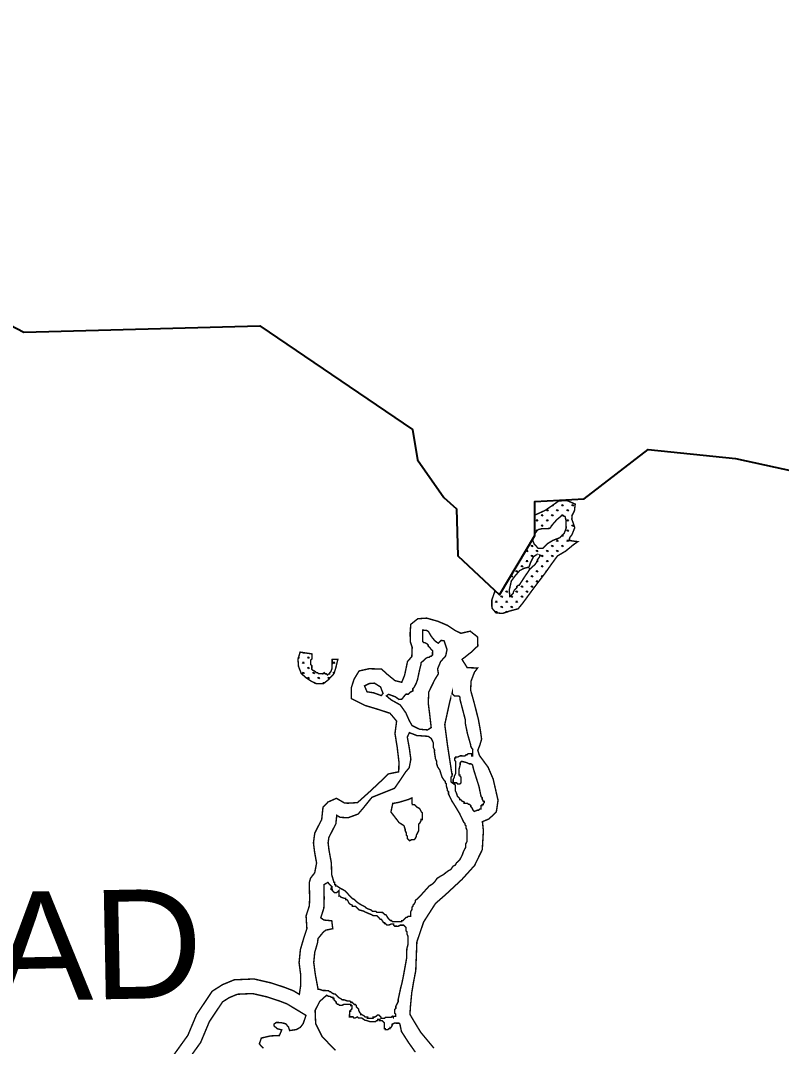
# Model space of a CAD drawing. Header units: metres. Extents: x 266585 to 279238, y 2117616 to 2127268.
# Drawn here: x 270221 to 272911, y 2122351 to 2125976 of the extents above; entities that cross this region are included whole.
import ezdxf

# ---------------------------------------------------------------- set-up
doc = ezdxf.new("R2010")
doc.units = ezdxf.units.M
for name, color, linetype in [('MANGROOVE BUFFER ZONE', 120, 'Continuous'), ('MANGROOVES BUFFER ZONE', 120, 'Continuous'), ('village', 3, 'Continuous'), ('VILLAGE NAME', 250, 'Continuous')]:
    doc.layers.add(name, color=color, linetype=linetype)

msp = doc.modelspace()

# ---------------------------------------------------------------- hatches: boundary and pattern name
at = {"layer": 'MANGROOVES BUFFER ZONE'}
h = msp.add_hatch(dxfattribs=at)
h.set_pattern_fill('GRASS', color=256)
h.paths.add_polyline_path([(272119.6, 2124084.4), (272147.8, 2124100.9), (272176, 2124123.9), (272191.1, 2124134.7), (272161.9, 2124138.6), (272162.1, 2124147.9), (272170.8, 2124159.8), (272180.5, 2124184.2), (272176, 2124197.9), (272170, 2124214.3), (272171.4, 2124227.9), (272179.4, 2124243.7), (272182.1, 2124267.4), (272154.3, 2124279.5), (272124.6, 2124278.9), (272100.1, 2124261.8), (272076.2, 2124245.4), (272039.2, 2124228.4), (272039.2, 2124160.6), (272041.1, 2124165.7), (272051, 2124177.3), (272064.7, 2124180.6), (272075.6, 2124180.4), (272092, 2124181.4), (272102.7, 2124196), (272117, 2124212.2), (272135.1, 2124227.5), (272146.4, 2124223.4), (272149.7, 2124208.6), (272150.1, 2124182.5), (272143.2, 2124164.2), (272126.6, 2124148.1), (272103.8, 2124139.5), (272083.4, 2124127.3), (272066.8, 2124110.8), (272051.6, 2124111.1), (272037, 2124126.1), (272031.7, 2124140.2), (272035.3, 2124149.9), (271914.3, 2123946.8), (271898.8, 2123961.4), (271887.3, 2123928.8), (271887.5, 2123900.2), (271901.6, 2123883.2), (271925.2, 2123881), (271949.6, 2123889.3), (271980.3, 2123897.5), (271997.3, 2123918.4), (272033.1, 2123967.2), (272074.9, 2124022.4), (272101.8, 2124060.3)])
h.paths.add_polyline_path([(272040.6, 2124055), (272032.5, 2124047.2), (272028.5, 2124043.2), (272024.4, 2124039.3), (272020.4, 2124039.4), (272020.4, 2124035.4), (272012.3, 2124023.6), (272004.1, 2124011.7), (271983.7, 2123980.2), (271979.8, 2123980.2), (271975.7, 2123976.3), (271975.7, 2123972.3), (271967.6, 2123964.5), (271963.5, 2123956.6), (271963.4, 2123952.6), (271959.4, 2123948.7), (271955.4, 2123944.7), (271951.3, 2123940.8), (271950.8, 2123940.8), (271948.9, 2123963.2), (271956.4, 2123996.2), (271969.5, 2124013.5), (271985.7, 2124032.4), (272000.7, 2124040.3), (272018.7, 2124044.8), (272023.9, 2124059.9), (272034.8, 2124081.9), (272048.6, 2124090.3), (272058.8, 2124086.6), (272057, 2124086.6), (272056.9, 2124082.6), (272048.8, 2124070.8), (272048.7, 2124066.8)], flags=16)
h.paths.add_polyline_path([(271250.7, 2123684.2), (271250.8, 2123688.2), (271250.9, 2123696.2), (271247, 2123700.2), (271247, 2123704.2), (271247.1, 2123708.2), (271247.1, 2123712.2), (271247.2, 2123716.1), (271251.2, 2123720.1), (271251.3, 2123724), (271251.4, 2123732), (271251.5, 2123736), (271251.5, 2123738), (271209.3, 2123744.3), (271201.9, 2123718.2), (271203.8, 2123693.9), (271213.2, 2123669.3), (271228.4, 2123655.3), (271247.3, 2123642.4), (271266.8, 2123632.8), (271292.1, 2123633.1), (271308.9, 2123646.3), (271329.1, 2123668.2), (271335.6, 2123688.8), (271342.8, 2123718.7), (271322.9, 2123719), (271322.7, 2123707.1), (271322.6, 2123699.1), (271322.6, 2123695.1), (271322.4, 2123687.2), (271318.3, 2123675.3), (271314.2, 2123671.3), (271314.2, 2123667.4), (271310.2, 2123667.4), (271306.2, 2123663.5), (271302.2, 2123667.5), (271298.3, 2123667.6), (271294.3, 2123671.6), (271290.3, 2123667.7), (271286.3, 2123667.8), (271274.4, 2123667.9), (271270.5, 2123672), (271266.5, 2123672), (271262.5, 2123676.1), (271254.6, 2123680.2)])

# ---------------------------------------------------------------- linework, layer by layer
at = {"layer": 'MANGROOVE BUFFER ZONE', "const_width": 5, "flags": 128}
for points in [[(271898.8, 2123961.4), (271887.3, 2123928.8), (271887.5, 2123900.2), (271901.6, 2123883.2), (271925.2, 2123881), (271949.6, 2123889.3), (271980.3, 2123897.5), (271997.3, 2123918.4), (272033.1, 2123967.2), (272074.9, 2124022.4), (272101.8, 2124060.3), (272119.6, 2124084.4), (272147.8, 2124100.9), (272176, 2124123.9), (272191.1, 2124134.7), (272161.9, 2124138.6), (272162.1, 2124147.9), (272170.8, 2124159.8), (272180.5, 2124184.2), (272176, 2124197.9), (272170, 2124214.3), (272171.4, 2124227.9), (272179.4, 2124243.7), (272182.1, 2124267.4), (272154.3, 2124279.5), (272124.6, 2124278.9), (272100.1, 2124261.8), (272076.2, 2124245.4), (272039.2, 2124228.4)], [(271682.5, 2122344.9), (271636, 2122400.7), (271610.3, 2122442.9), (271597.7, 2122464.4), (271599.6, 2122492.9), (271604.2, 2122541.1), (271610.2, 2122576.8), (271618.3, 2122618.7), (271622.3, 2122720.5), (271646.2, 2122790.8), (271688, 2122856), (271724.8, 2122888.3), (271781.8, 2122941.2), (271826.3, 2122990.4), (271853.5, 2123046.2), (271857.5, 2123113.2), (271854, 2123145.3), (271876.5, 2123154.4), (271903.2, 2123179.4), (271909.3, 2123220.5), (271892, 2123295.9), (271874.2, 2123337.4), (271843.4, 2123379.3), (271837.7, 2123397.3), (271844.9, 2123415.6), (271851.2, 2123436.8), (271846.7, 2123468.2), (271839.8, 2123506.4), (271824.7, 2123565.8), (271812.4, 2123609.7), (271813.9, 2123642), (271825.8, 2123673.1), (271837, 2123688.2), (271800.2, 2123689.5), (271781.9, 2123718.5), (271814.6, 2123744.3), (271837.9, 2123766.4), (271836.7, 2123798.1), (271810.9, 2123818.4), (271778.3, 2123810.9), (271758.4, 2123820.2), (271730.5, 2123838.8), (271696.5, 2123853.3), (271657.2, 2123864.4), (271625.6, 2123862.3), (271600.7, 2123842.5), (271598.5, 2123812.7), (271599, 2123781.1), (271605.7, 2123760.9), (271604.3, 2123728.5), (271589.2, 2123711.1), (271578.8, 2123662.2), (271568.8, 2123637.8), (271545.2, 2123643.4), (271515.7, 2123667.5), (271497.6, 2123684.4), (271454, 2123685.7), (271417.9, 2123677.8), (271400.2, 2123648.6), (271390.5, 2123618.6), (271390.5, 2123580.2), (271438.9, 2123555.9), (271481, 2123543.3), (271527.4, 2123528.3), (271550.7, 2123500.6), (271544.9, 2123456.8), (271552.7, 2123408), (271558.9, 2123356.3), (271558.2, 2123321.4), (271521.4, 2123313.9), (271510.4, 2123302.8), (271458.5, 2123254), (271412.4, 2123212.5), (271378.8, 2123210.5), (271366.2, 2123211.2), (271338, 2123227.8), (271307.9, 2123214.6), (271290.4, 2123196.6), (271285.7, 2123152.6), (271272.7, 2123127.4), (271261.2, 2123104.5), (271256.6, 2123070.7), (271260.7, 2123037.2), (271267.7, 2122999.1), (271261.1, 2122964.7), (271246.2, 2122945.2), (271241.9, 2122929.9), (271243.1, 2122874.6), (271242.2, 2122848.3), (271230.5, 2122812), (271233.4, 2122767.4), (271222.3, 2122733.6), (271210.5, 2122693.5), (271205.8, 2122647), (271211.7, 2122602.3), (271211.8, 2122568.9), (271206.7, 2122535), (271186.1, 2122547.5), (271153.3, 2122560.1), (271106.4, 2122575.5), (271046.1, 2122589.4), (270976.6, 2122586.4), (270935.3, 2122569.3), (270898.5, 2122546), (270843, 2122462.9), (270812.7, 2122390.4), (270754, 2122308.7)], [(270796.8, 2122280.2), (270857.9, 2122365.2), (270888.5, 2122438.5), (270935.2, 2122508.4), (270959, 2122523.5), (270987.9, 2122535.4), (271041.3, 2122537.8), (271092.6, 2122525.9), (271136.1, 2122511.6), (271163.4, 2122501.1), (271230.2, 2122460.7), (271220.5, 2122432.1), (271210.3, 2122418.4), (271196.3, 2122410.6), (271172.3, 2122407), (271168.5, 2122419), (271158.7, 2122431.1), (271140.9, 2122435.3), (271125, 2122435.5), (271116.9, 2122429.7), (271116.8, 2122423.7), (271129.1, 2122413.4), (271144.5, 2122409.4), (271140.4, 2122399.5), (271136.2, 2122389.6), (271104.3, 2122388), (271088.4, 2122384.3), (271072.4, 2122380.5), (271065.1, 2122359.8), (271079.8, 2122344.6)], [(271334.6, 2122336.9), (271287.5, 2122385.4), (271264.4, 2122431.4), (271262.5, 2122478), (271278.5, 2122509.7), (271303, 2122531.8), (271309.5, 2122528.4), (271313.5, 2122528.4), (271321.4, 2122524.3), (271325.3, 2122524.2), (271325.3, 2122520.2), (271329.3, 2122520.2), (271329.2, 2122516.2), (271333.1, 2122512.1), (271337.1, 2122508.1), (271337, 2122504.1), (271340.9, 2122500.1), (271344.9, 2122500), (271348.8, 2122496), (271352.8, 2122495.9), (271356.8, 2122495.9), (271364.8, 2122499.7), (271368.8, 2122499.7), (271380.7, 2122499.5), (271384.7, 2122499.4), (271388.7, 2122499.4), (271388.6, 2122495.4), (271392.6, 2122495.3), (271392.6, 2122491.4), (271392.5, 2122487.4), (271392.4, 2122483.4), (271388.4, 2122479.5), (271388.3, 2122475.5), (271384.4, 2122475.5), (271384.3, 2122471.6), (271384.2, 2122463.6), (271384.1, 2122459.6), (271384.1, 2122455.6), (271388.1, 2122455.6), (271392, 2122455.5), (271396, 2122455.5), (271399.9, 2122451.4), (271403.9, 2122451.4), (271411.9, 2122455.2), (271415.9, 2122451.2), (271423.8, 2122451.1), (271427.8, 2122451), (271439.6, 2122442.9), (271443.6, 2122442.8), (271455.5, 2122438.7), (271459.5, 2122438.6), (271463.5, 2122438.5), (271467.4, 2122438.5), (271471.4, 2122438.4), (271475.4, 2122438.4), (271479.4, 2122442.3), (271483.4, 2122442.2), (271483.5, 2122446.2), (271487.5, 2122446.2), (271491.4, 2122446.1), (271491.4, 2122442.1), (271495.4, 2122442.1), (271499.3, 2122442), (271503.3, 2122438), (271507.2, 2122433.9), (271507.1, 2122429.9), (271507.1, 2122426), (271507, 2122418), (271506.9, 2122414), (271510.9, 2122414), (271510.8, 2122410), (271514.8, 2122409.9), (271518.8, 2122409.9), (271522.8, 2122413.8), (271526.8, 2122413.7), (271526.9, 2122417.7), (271530.8, 2122417.6), (271534.9, 2122425.6), (271535, 2122429.5), (271543, 2122433.4), (271547, 2122433.3), (271555, 2122433.2), (271558.9, 2122433.2), (271562.4, 2122429.6), (271567.7, 2122403.8), (271592.5, 2122365.2), (271616.8, 2122330.9)]]:
    msp.add_lwpolyline(points, dxfattribs=at)
for points in [[(272041.1, 2124165.7), (272051, 2124177.3), (272064.7, 2124180.6), (272075.6, 2124180.4), (272092, 2124181.4), (272102.7, 2124196), (272117, 2124212.2), (272135.1, 2124227.5), (272146.4, 2124223.4), (272149.7, 2124208.6), (272150.1, 2124182.5), (272143.2, 2124164.2), (272126.6, 2124148.1), (272103.8, 2124139.5), (272083.4, 2124127.3), (272066.8, 2124110.8), (272051.6, 2124111.1), (272037, 2124126.1), (272031.7, 2124140.2)], [(272048.6, 2124090.3), (272058.8, 2124086.6), (272057, 2124086.6), (272056.9, 2124082.6), (272048.8, 2124070.8), (272048.7, 2124066.8), (272040.6, 2124055), (272032.5, 2124047.2), (272028.5, 2124043.2), (272024.4, 2124039.3), (272020.4, 2124039.4), (272020.4, 2124035.4), (272012.3, 2124023.6), (272004.1, 2124011.7), (271983.7, 2123980.2), (271979.8, 2123980.2), (271975.7, 2123976.3), (271975.7, 2123972.3), (271967.6, 2123964.5), (271963.5, 2123956.6), (271963.4, 2123952.6), (271959.4, 2123948.7), (271955.4, 2123944.7), (271951.3, 2123940.8), (271950.8, 2123940.8), (271948.9, 2123963.2), (271956.4, 2123996.2), (271969.5, 2124013.5), (271985.7, 2124032.4), (272000.7, 2124040.3), (272018.7, 2124044.8), (272023.9, 2124059.9), (272034.8, 2124081.9)], [(271605.3, 2123484.9), (271595.6, 2123501.9), (271583.2, 2123529.9), (271563.4, 2123557.7), (271530.6, 2123576.1), (271514.6, 2123589.8), (271522.3, 2123595.2), (271545.9, 2123586.6), (271559.2, 2123577.1), (271568.8, 2123577.6), (271579.9, 2123591.8), (271583.9, 2123595.7), (271591.9, 2123595.6), (271595.9, 2123599.5), (271600, 2123603.4), (271608, 2123607.3), (271608.1, 2123615.3), (271612.1, 2123619.2), (271620.3, 2123635), (271624.5, 2123646.9), (271628.7, 2123666.7), (271633, 2123686.6), (271637.2, 2123702.5), (271637.3, 2123706.4), (271641.3, 2123710.4), (271645.4, 2123714.3), (271649.4, 2123718.2), (271653.5, 2123722.1), (271661.5, 2123726), (271665.5, 2123725.9), (271669.5, 2123729.9), (271673.5, 2123729.8), (271677.5, 2123733.7), (271677.6, 2123737.7), (271677.6, 2123741.7), (271677.7, 2123745.7), (271677.7, 2123749.7), (271673.8, 2123753.7), (271669.9, 2123757.7), (271666, 2123761.8), (271662.1, 2123765.8), (271662.1, 2123769.8), (271658.2, 2123773.8), (271650.3, 2123777.9), (271646.3, 2123778), (271642.4, 2123782), (271642.4, 2123786), (271642.5, 2123790), (271642.7, 2123801.9), (271642.8, 2123809.9), (271642.9, 2123817.9), (271643, 2123821.9), (271646.9, 2123821.8), (271650.9, 2123821.7), (271654.9, 2123821.7), (271662.8, 2123817.6), (271673.2, 2123800), (271686.1, 2123784), (271698, 2123775.6), (271708.1, 2123785.7), (271718.4, 2123784.5), (271728.9, 2123753.5), (271724.1, 2123730.8), (271706, 2123710.5), (271695.6, 2123685.1), (271698.4, 2123667.6), (271685.4, 2123646.8), (271664.4, 2123603.7), (271662.5, 2123564.5), (271667.1, 2123528.4), (271672.9, 2123477.8), (271660.1, 2123469.4), (271631.9, 2123471.8)], [(271250.9, 2123696.2), (271247, 2123700.2), (271247, 2123704.2), (271247.1, 2123708.2), (271247.1, 2123712.2), (271247.2, 2123716.1), (271251.2, 2123720.1), (271251.3, 2123724), (271251.4, 2123732), (271251.5, 2123736), (271251.5, 2123738), (271209.3, 2123744.3), (271201.9, 2123718.2), (271203.8, 2123693.9), (271213.2, 2123669.3), (271228.4, 2123655.3), (271247.3, 2123642.4), (271266.8, 2123632.8), (271292.1, 2123633.1), (271308.9, 2123646.3), (271329.1, 2123668.2), (271335.6, 2123688.8), (271342.8, 2123718.7), (271322.9, 2123719), (271322.7, 2123707.1), (271322.6, 2123699.1), (271322.6, 2123695.1), (271322.4, 2123687.2), (271318.3, 2123675.3), (271314.2, 2123671.3), (271314.2, 2123667.4), (271310.2, 2123667.4), (271306.2, 2123663.5), (271302.2, 2123667.5), (271298.3, 2123667.6), (271294.3, 2123671.6), (271290.3, 2123667.7), (271286.3, 2123667.8), (271274.4, 2123667.9), (271270.5, 2123672), (271266.5, 2123672), (271262.5, 2123676.1), (271254.6, 2123680.2), (271250.7, 2123684.2), (271250.8, 2123688.2)], [(271446.1, 2123604.2), (271437.1, 2123624.9), (271453.7, 2123633.3), (271472.3, 2123634.7), (271493.8, 2123621.3), (271502.7, 2123598.5), (271496.4, 2123590.7), (271470.1, 2123600.4)], [(271773.6, 2123222.6), (271773.6, 2123226.5), (271769.7, 2123230.6), (271765.8, 2123234.6), (271762, 2123246.6), (271758.1, 2123254.6), (271758.2, 2123258.6), (271758.2, 2123262.6), (271758.3, 2123270.6), (271758.4, 2123274.6), (271746.6, 2123282.7), (271742.7, 2123286.7), (271742.7, 2123290.7), (271742.8, 2123294.7), (271742.8, 2123298.7), (271742.9, 2123302.7), (271746.9, 2123306.6), (271747, 2123314.6), (271745.8, 2123315.8), (271730.8, 2123413.7), (271720.9, 2123488.4), (271738.6, 2123569), (271747.3, 2123601.3), (271747.2, 2123597.3), (271751.1, 2123593.3), (271755, 2123589.2), (271763, 2123589.1), (271767, 2123589.1), (271771, 2123589), (271774.9, 2123585), (271774.8, 2123577), (271793.6, 2123505), (271793.5, 2123493.1), (271800.9, 2123457.1), (271812.3, 2123417.1), (271812.2, 2123413.2), (271816.1, 2123405.1), (271820, 2123401.1), (271819.9, 2123397.1), (271819.9, 2123393.1), (271819.7, 2123385.2), (271819.7, 2123381.2), (271819.6, 2123377.2), (271815.7, 2123377.3), (271815.8, 2123385.2), (271811.8, 2123385.3), (271807.8, 2123385.3), (271803.8, 2123385.4), (271799.8, 2123381.5), (271795.8, 2123381.5), (271791.8, 2123377.6), (271787.8, 2123377.7), (271783.8, 2123377.7), (271775.8, 2123377.9), (271767.8, 2123374), (271763.8, 2123374), (271759.9, 2123374.1), (271759.8, 2123370.1), (271755.8, 2123370.2), (271755.8, 2123366.2), (271755.7, 2123362.2), (271759.6, 2123358.2), (271759.6, 2123354.2), (271759.4, 2123342.2), (271759, 2123314.4), (271754.9, 2123306.5), (271754.8, 2123302.5), (271750.7, 2123294.6), (271750.7, 2123290.6), (271750.6, 2123286.6), (271750.6, 2123282.6), (271762.5, 2123282.5), (271766.4, 2123278.4), (271770.4, 2123278.4), (271774.4, 2123278.3), (271778.4, 2123282.2), (271778.5, 2123286.2), (271778.6, 2123294.2), (271778.7, 2123298.2), (271778.7, 2123302.1), (271774.8, 2123306.2), (271774.9, 2123310.2), (271770.9, 2123310.2), (271771, 2123318.2), (271771.2, 2123330.1), (271775.4, 2123346), (271775.5, 2123354), (271779.5, 2123357.9), (271783.5, 2123357.8), (271799.4, 2123353.6), (271807.3, 2123349.5), (271811.3, 2123349.5), (271815.2, 2123349.4), (271819.2, 2123345.4), (271822.9, 2123329.4), (271841.9, 2123269.4), (271849.4, 2123233.4), (271853.3, 2123229.4), (271853.2, 2123225.4), (271857.1, 2123217.4), (271861.1, 2123217.3), (271861, 2123213.3), (271857, 2123209.4), (271856.9, 2123205.4), (271853, 2123205.5), (271852.9, 2123201.5), (271848.9, 2123201.5), (271848.8, 2123193.6), (271848.7, 2123189.6), (271844.8, 2123189.7), (271840.7, 2123185.7), (271836.7, 2123185.8), (271825.2, 2123181.5), (271820.8, 2123186), (271817, 2123194.1), (271813, 2123198.1), (271813.1, 2123202.1), (271809.2, 2123206.1), (271805.2, 2123206.2), (271801.3, 2123210.2), (271797.3, 2123210.3), (271793.3, 2123210.3), (271789.3, 2123210.4), (271789.4, 2123214.4), (271781.5, 2123218.5), (271777.6, 2123222.5)], [(271335.1, 2122918.3), (271335.1, 2122922.3), (271331.2, 2122922.4), (271331.2, 2122926.4), (271331.3, 2122930.3), (271329.2, 2122930.4), (271321, 2122958.3), (271320, 2122998.9), (271311.5, 2123045), (271308.4, 2123070.4), (271311, 2123089.1), (271318.5, 2123104), (271335.8, 2123137.5), (271339, 2123167.5), (271350.8, 2123160.5), (271378.9, 2123159), (271414.5, 2123172.1), (271434.7, 2123195.7), (271463.1, 2123231.1), (271543.3, 2123263.2), (271565.6, 2123295.3), (271582.2, 2123320.5), (271595.1, 2123335.7), (271601, 2123365.7), (271595.5, 2123405.7), (271588.4, 2123444.1), (271595.8, 2123459.8), (271621.9, 2123449.6), (271662.4, 2123446.8), (271673.2, 2123439.1), (271680.9, 2123423), (271680.7, 2123407.1), (271684.6, 2123399.1), (271684.4, 2123391.1), (271688.1, 2123367.2), (271691.9, 2123359.2), (271691.8, 2123351.2), (271695.6, 2123339.2), (271703.4, 2123327.1), (271707.2, 2123315.1), (271711, 2123303.1), (271718.8, 2123291.1), (271722.7, 2123287), (271722.7, 2123283), (271726.6, 2123279), (271726.5, 2123271), (271730.3, 2123259), (271730.2, 2123255.1), (271734.2, 2123251), (271734, 2123243.1), (271737.9, 2123235), (271741.8, 2123227), (271745.6, 2123219), (271753.4, 2123206.9), (271772.9, 2123174.8), (271776.7, 2123166.8), (271784.5, 2123150.7), (271788.3, 2123142.7), (271792.3, 2123138.7), (271792.2, 2123134.7), (271796.1, 2123130.6), (271796, 2123122.7), (271799.9, 2123114.6), (271799.8, 2123110.7), (271799.6, 2123098.7), (271799.5, 2123086.8), (271799.3, 2123078.8), (271799.3, 2123074.8), (271795.2, 2123066.9), (271795.1, 2123062.9), (271795, 2123055), (271790.9, 2123047.1), (271786.8, 2123039.2), (271782.7, 2123027.3), (271778.6, 2123019.4), (271774.5, 2123011.5), (271766.4, 2123003.6), (271762.3, 2122999.7), (271758.2, 2122991.8), (271750.2, 2122987.9), (271742.1, 2122976.1), (271734.1, 2122972.2), (271713.9, 2122956.6), (271705.9, 2122952.7), (271693.9, 2122944.9), (271685.7, 2122933.1), (271677.6, 2122925.3), (271665.6, 2122917.5), (271637.2, 2122886), (271629.2, 2122878.2), (271621.1, 2122870.3), (271617, 2122866.4), (271617, 2122862.4), (271612.9, 2122854.5), (271608.9, 2122850.6), (271608.8, 2122846.6), (271604.8, 2122842.7), (271604.7, 2122838.7), (271604.6, 2122834.7), (271600.5, 2122826.8), (271600.3, 2122810.9), (271596.3, 2122811), (271592.3, 2122811), (271588.3, 2122807.1), (271584.3, 2122807.2), (271576.2, 2122799.3), (271572.2, 2122795.4), (271568.2, 2122795.4), (271568.2, 2122791.5), (271564.2, 2122791.5), (271560.2, 2122791.6), (271556.2, 2122791.6), (271552.2, 2122791.7), (271548.3, 2122791.8), (271544.3, 2122791.8), (271540.3, 2122791.9), (271536.3, 2122791.9), (271532.4, 2122796), (271528.4, 2122796), (271524.5, 2122800.1), (271520.6, 2122804.1), (271512.8, 2122816.2), (271508.8, 2122816.2), (271504.9, 2122820.3), (271501, 2122824.3), (271497, 2122824.4), (271489, 2122824.5), (271485, 2122824.5), (271481.1, 2122824.6), (271477.1, 2122828.6), (271473.1, 2122828.7), (271465.2, 2122828.8), (271461.3, 2122832.9), (271449.4, 2122837), (271441.5, 2122841.1), (271437.6, 2122845.1), (271421.7, 2122853.3), (271409.9, 2122861.5), (271402.1, 2122869.6), (271394.2, 2122873.7), (271374.6, 2122893.9), (271366.7, 2122901.9), (271358.8, 2122906), (271350.9, 2122910.1), (271339.1, 2122918.3)], [(271596.2, 2123077.8), (271592.3, 2123081.8), (271588.4, 2123085.9), (271588.5, 2123093.8), (271584.6, 2123097.9), (271584.7, 2123105.8), (271580.8, 2123113.9), (271580.9, 2123117.9), (271577.1, 2123129.9), (271575.1, 2123131.9), (271559.2, 2123142.2), (271530.5, 2123179.5), (271537, 2123209.7), (271558, 2123213.3), (271592.9, 2123223.8), (271604.4, 2123229), (271605.3, 2123210.5), (271606.1, 2123205.1), (271610.1, 2123205), (271614, 2123205), (271618, 2123200.9), (271621.9, 2123196.9), (271629.8, 2123192.8), (271633.7, 2123188.8), (271637.6, 2123180.7), (271641.5, 2123176.7), (271641.4, 2123172.7), (271641.4, 2123168.7), (271641.3, 2123160.8), (271641.2, 2123156.8), (271641.1, 2123152.8), (271637.2, 2123152.9), (271637.1, 2123148.9), (271633, 2123141), (271629, 2123137.1), (271628.9, 2123133.1), (271628.7, 2123121.1), (271628.7, 2123117.2), (271628.6, 2123113.2), (271624.5, 2123105.3), (271620.4, 2123097.4), (271620.4, 2123093.4), (271616.3, 2123085.5), (271612.2, 2123081.5), (271608.2, 2123081.6), (271604.3, 2123081.7)], [(271263.1, 2122605.7), (271257.6, 2122647.7), (271261.2, 2122683.6), (271271.4, 2122718.4), (271272.6, 2122732.1), (271288.9, 2122751.7), (271299, 2122761.5), (271324.9, 2122767.1), (271321.3, 2122795.1), (271293.5, 2122797.5), (271282.5, 2122805.6), (271293.3, 2122839.4), (271294.5, 2122874.3), (271293.5, 2122922.4), (271307.3, 2122930.5), (271322.8, 2122914.2), (271319, 2122910.6), (271319, 2122906.6), (271323, 2122906.6), (271322.9, 2122902.6), (271326.8, 2122898.5), (271330.8, 2122894.5), (271334.7, 2122894.4), (271338.7, 2122894.4), (271342.8, 2122898.3), (271346.8, 2122902.2), (271346.7, 2122898.2), (271346.7, 2122894.3), (271346.6, 2122890.3), (271346.6, 2122886.3), (271346.5, 2122882.3), (271350.5, 2122882.3), (271354.4, 2122878.2), (271366.3, 2122874.1), (271370.3, 2122874), (271370.2, 2122870), (271374.2, 2122870), (271378.1, 2122865.9), (271382, 2122857.9), (271385.9, 2122853.9), (271393.8, 2122849.8), (271393.8, 2122845.8), (271397.7, 2122845.7), (271401.7, 2122845.7), (271405.7, 2122845.6), (271409.6, 2122841.6), (271413.5, 2122837.5), (271417.5, 2122833.5), (271433.3, 2122829.3), (271441.2, 2122825.2), (271461, 2122816.9), (271468.9, 2122812.8), (271480.9, 2122812.7), (271484.8, 2122808.6), (271488.7, 2122804.6), (271492.6, 2122800.5), (271496.6, 2122800.5), (271504.4, 2122788.4), (271508.4, 2122788.4), (271508.3, 2122784.4), (271512.3, 2122784.3), (271516.2, 2122780.3), (271520.2, 2122780.2), (271524.2, 2122780.2), (271532.2, 2122784), (271536.2, 2122784), (271540.2, 2122783.9), (271540.1, 2122779.9), (271544.1, 2122775.9), (271548, 2122775.8), (271552, 2122775.8), (271556, 2122775.7), (271564, 2122779.6), (271568, 2122779.5), (271572, 2122779.5), (271576, 2122779.4), (271579.9, 2122775.4), (271583.8, 2122771.3), (271583.7, 2122767.3), (271583.7, 2122763.4), (271583.6, 2122759.4), (271587.6, 2122755.3), (271587.4, 2122747.4), (271591.3, 2122739.4), (271591.2, 2122735.4), (271591.2, 2122731.4), (271591.1, 2122727.4), (271591.1, 2122723.4), (271591, 2122719.4), (271590.9, 2122711.5), (271586.7, 2122695.6), (271586.6, 2122687.6), (271586.2, 2122663.8), (271581.9, 2122639.9), (271577.6, 2122616.1), (271573.2, 2122592.3), (271568.9, 2122572.4), (271564.7, 2122556.5), (271560.5, 2122536.7), (271556.2, 2122516.8), (271556.1, 2122508.9), (271547.9, 2122493.1), (271547.8, 2122485.1), (271543.7, 2122481.2), (271543.7, 2122477.2), (271543.6, 2122473.2), (271543.5, 2122469.2), (271547.5, 2122465.2), (271547.4, 2122461.2), (271547.4, 2122457.2), (271543.4, 2122457.3), (271539.4, 2122457.3), (271539.3, 2122453.4), (271535.4, 2122457.4), (271531.4, 2122453.5), (271527.4, 2122453.5), (271523.4, 2122453.6), (271519.4, 2122453.7), (271515.4, 2122453.7), (271511.5, 2122453.8), (271507.4, 2122449.9), (271503.4, 2122449.9), (271499.5, 2122450), (271495.5, 2122450), (271495.5, 2122454), (271491.6, 2122458), (271487.7, 2122462.1), (271483.7, 2122462.1), (271479.7, 2122458.2), (271471.7, 2122454.4), (271467.7, 2122454.4), (271467.6, 2122450.4), (271463.6, 2122450.5), (271459.7, 2122450.6), (271455.7, 2122450.6), (271451.7, 2122450.7), (271447.7, 2122450.7), (271447.8, 2122454.7), (271443.8, 2122454.8), (271439.8, 2122454.8), (271435.9, 2122458.9), (271428, 2122463), (271424, 2122463), (271424.1, 2122467), (271420.1, 2122471), (271416.3, 2122479.1), (271416.3, 2122483), (271408.5, 2122491.1), (271408.5, 2122495.1), (271404.6, 2122499.1), (271400.6, 2122499.2), (271396.7, 2122503.2), (271392.8, 2122507.3), (271388.8, 2122507.3), (271384.9, 2122511.4), (271380.9, 2122511.4), (271376.9, 2122511.5), (271365, 2122515.7), (271361.1, 2122515.7), (271357.1, 2122515.8), (271353.2, 2122519.8), (271345.3, 2122523.9), (271341.3, 2122527.9), (271333.5, 2122536), (271329.5, 2122536.1), (271321.6, 2122540.2), (271317.7, 2122544.2), (271313.7, 2122544.3), (271309.8, 2122548.3), (271305.8, 2122548.4), (271301.8, 2122548.4), (271293.8, 2122548.6), (271289.9, 2122548.6), (271278, 2122552.8), (271274, 2122552.8), (271273, 2122552.8)]]:
    msp.add_lwpolyline(points, close=True, dxfattribs=at)
at = {"layer": 'village', "color": 3}
msp.add_polyline3d([(269068.7, 2125976.3, 0), (269064.2, 2125873.7, 0), (269403.2, 2125744.3, 0), (269537, 2125722, 0), (269630.7, 2125619.4, 0), (269612.8, 2125432.1, 0), (269670.8, 2125338.4, 0), (269840.3, 2125284.9, 0), (269840.3, 2125079.7, 0), (270232.8, 2124874.6, 0), (271066.9, 2124896.9, 0), (271606.6, 2124531.1, 0), (271624.4, 2124424.1, 0), (271718.1, 2124290.3, 0), (271762.7, 2124250.1, 0), (271767.1, 2124085.1, 0), (271914.3, 2123946.8, 0), (272039.2, 2124156.5, 0), (272039.2, 2124276.9, 0), (272213.2, 2124285.8, 0), (272440.6, 2124459.8, 0), (272748.4, 2124428.5, 0), (272953.6, 2124383.9, 0)], dxfattribs=at)

# ---------------------------------------------------------------- texts
at = {"layer": 'VILLAGE NAME', "insert": (269004.1, 2122874.2), "char_height": 385.732, "attachment_point": 1, "rotation": 1.1028}
msp.add_mtext_dynamic_manual_height_columns('{\\fArial|b0|i0|c0|p34;MALAD}', width=2578.433, gutter_width=1928.7, heights=[0], dxfattribs=at)

doc.saveas('drawing.dxf')
